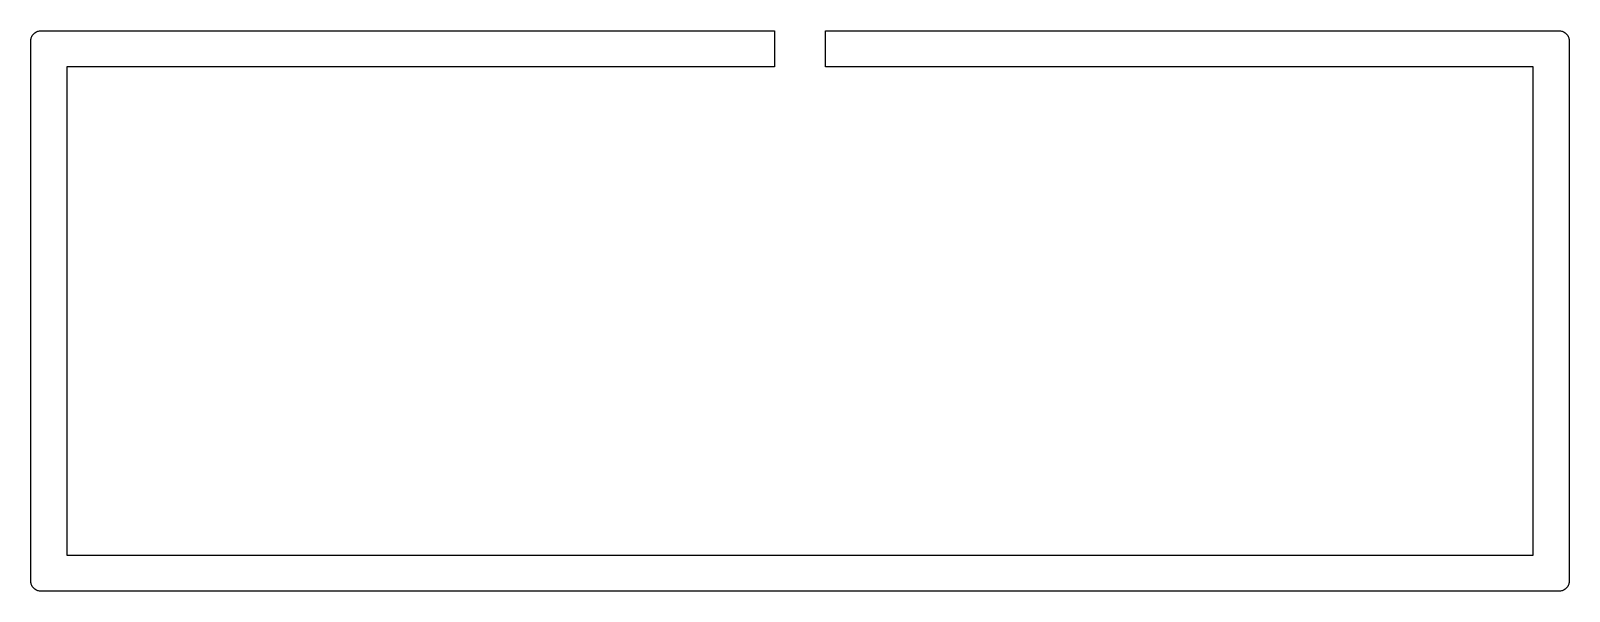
# Model space of a CAD drawing. Extents: x 0 to 300, y 0 to 110.
import ezdxf

# ---------------------------------------------------------------- set-up
doc = ezdxf.new("R2010")
doc.units = 0
doc.layers.get('0').update_dxf_attribs({"linetype": 'CONTINUOUS'})

msp = doc.modelspace()

# ---------------------------------------------------------------- linework, layer by layer
at = {"color": 0}
for p, q in [((0.101975, 107.775), (0.119889, 107.932)), ((0.119889, 107.932), (0.150206, 108.085)), ((0.150206, 108.085), (0.192925, 108.238)), ((0.192925, 108.238), (0.248047, 108.384)), ((0.248047, 108.384), (0.312815, 108.526)), ((0.312815, 108.526), (0.389985, 108.664)), ((0.389985, 108.664), (0.4768, 108.795)), ((0.4768, 108.795), (0.574643, 108.917)), ((0.574643, 108.917), (0.680752, 109.033)), ((0.680752, 109.033), (0.796505, 109.139)), ((0.796505, 109.139), (0.919152, 109.237)), ((0.919152, 109.237), (1.05006, 109.324)), ((1.05006, 109.324), (1.18787, 109.401)), ((1.18787, 109.401), (1.32981, 109.466)), ((1.32981, 109.466), (1.47588, 109.521)), ((1.47588, 109.521), (1.62884, 109.564)), ((1.62884, 109.564), (1.7818, 109.594)), ((1.7818, 109.594), (1.9389, 109.612)), ((1.9389, 109.612), (2.096, 109.619)), ((2.096, 109.619), (144.971, 109.619)), ((144.971, 109.619), (144.971, 102.618)), ((154.97, 102.618), (154.97, 109.619)), ((154.97, 109.619), (297.846, 109.619)), ((297.846, 109.619), (298.002, 109.612)), ((298.002, 109.612), (298.158, 109.594)), ((298.158, 109.594), (298.312, 109.564)), ((298.312, 109.564), (298.465, 109.521)), ((298.465, 109.521), (298.611, 109.466)), ((298.611, 109.466), (298.753, 109.401)), ((298.753, 109.401), (298.891, 109.324)), ((298.891, 109.324), (299.022, 109.237)), ((299.022, 109.237), (299.145, 109.139)), ((299.145, 109.139), (299.26, 109.033)), ((299.26, 109.033), (299.367, 108.917)), ((299.367, 108.917), (299.464, 108.795)), ((299.464, 108.795), (299.551, 108.664)), ((299.551, 108.664), (299.628, 108.526)), ((299.628, 108.526), (299.693, 108.384)), ((299.693, 108.384), (299.748, 108.238)), ((299.748, 108.238), (299.791, 108.085)), ((299.791, 108.085), (299.821, 107.932)), ((299.821, 107.932), (299.839, 107.775)), ((0.095085, 107.618), (0.101975, 107.775)), ((0.095085, 2.36747), (0.095085, 107.618)), ((299.839, 107.775), (299.846, 107.618)), ((299.846, 107.618), (299.846, 2.36885)), ((144.971, 102.618), (7.09553, 102.618)), ((7.09553, 102.618), (7.09553, 7.36836)), ((292.847, 102.618), (154.97, 102.618)), ((292.847, 7.36836), (292.847, 102.618)), ((7.09553, 7.36836), (292.847, 7.36836)), ((0.101975, 2.21175), (0.095085, 2.36747)), ((0.119889, 2.05603), (0.101975, 2.21175)), ((0.150206, 1.90169), (0.119889, 2.05603)), ((0.192925, 1.74873), (0.150206, 1.90169)), ((0.248047, 1.60266), (0.192925, 1.74873)), ((0.312815, 1.46072), (0.248047, 1.60266)), ((0.389985, 1.32292), (0.312815, 1.46072)), ((0.4768, 1.192), (0.389985, 1.32292)), ((0.574643, 1.06936), (0.4768, 1.192)), ((0.680752, 0.953604), (0.574643, 1.06936)), ((0.796505, 0.847492), (0.680752, 0.953604)), ((0.919152, 0.749653), (0.796505, 0.847492)), ((1.05006, 0.662838), (0.919152, 0.749653)), ((1.18787, 0.585668), (1.05006, 0.662838)), ((1.32981, 0.520898), (1.18787, 0.585668)), ((1.47588, 0.465776), (1.32981, 0.520898)), ((1.62884, 0.423058), (1.47588, 0.465776)), ((1.7818, 0.39274), (1.62884, 0.423058)), ((1.9389, 0.374826), (1.7818, 0.39274)), ((2.096, 0.367937), (1.9389, 0.374826)), ((297.846, 0.367937), (2.096, 0.367937)), ((298.002, 0.374826), (297.846, 0.367937)), ((298.158, 0.39274), (298.002, 0.374826)), ((298.312, 0.423058), (298.158, 0.39274)), ((298.465, 0.465776), (298.312, 0.423058)), ((298.611, 0.520898), (298.465, 0.465776)), ((298.753, 0.585668), (298.611, 0.520898)), ((298.891, 0.662838), (298.753, 0.585668)), ((299.022, 0.749653), (298.891, 0.662838)), ((299.145, 0.847492), (299.022, 0.749653)), ((299.26, 0.953604), (299.145, 0.847492)), ((299.367, 1.06936), (299.26, 0.953604)), ((299.464, 1.192), (299.367, 1.06936)), ((299.551, 1.32292), (299.464, 1.192)), ((299.628, 1.46072), (299.551, 1.32292)), ((299.693, 1.60266), (299.628, 1.46072)), ((299.748, 1.74873), (299.693, 1.60266)), ((299.791, 1.90169), (299.748, 1.74873)), ((299.821, 2.05603), (299.791, 1.90169)), ((299.839, 2.21175), (299.821, 2.05603)), ((299.846, 2.36885), (299.839, 2.21175))]:
    msp.add_line(p, q, dxfattribs=at)

doc.saveas('drawing.dxf')
